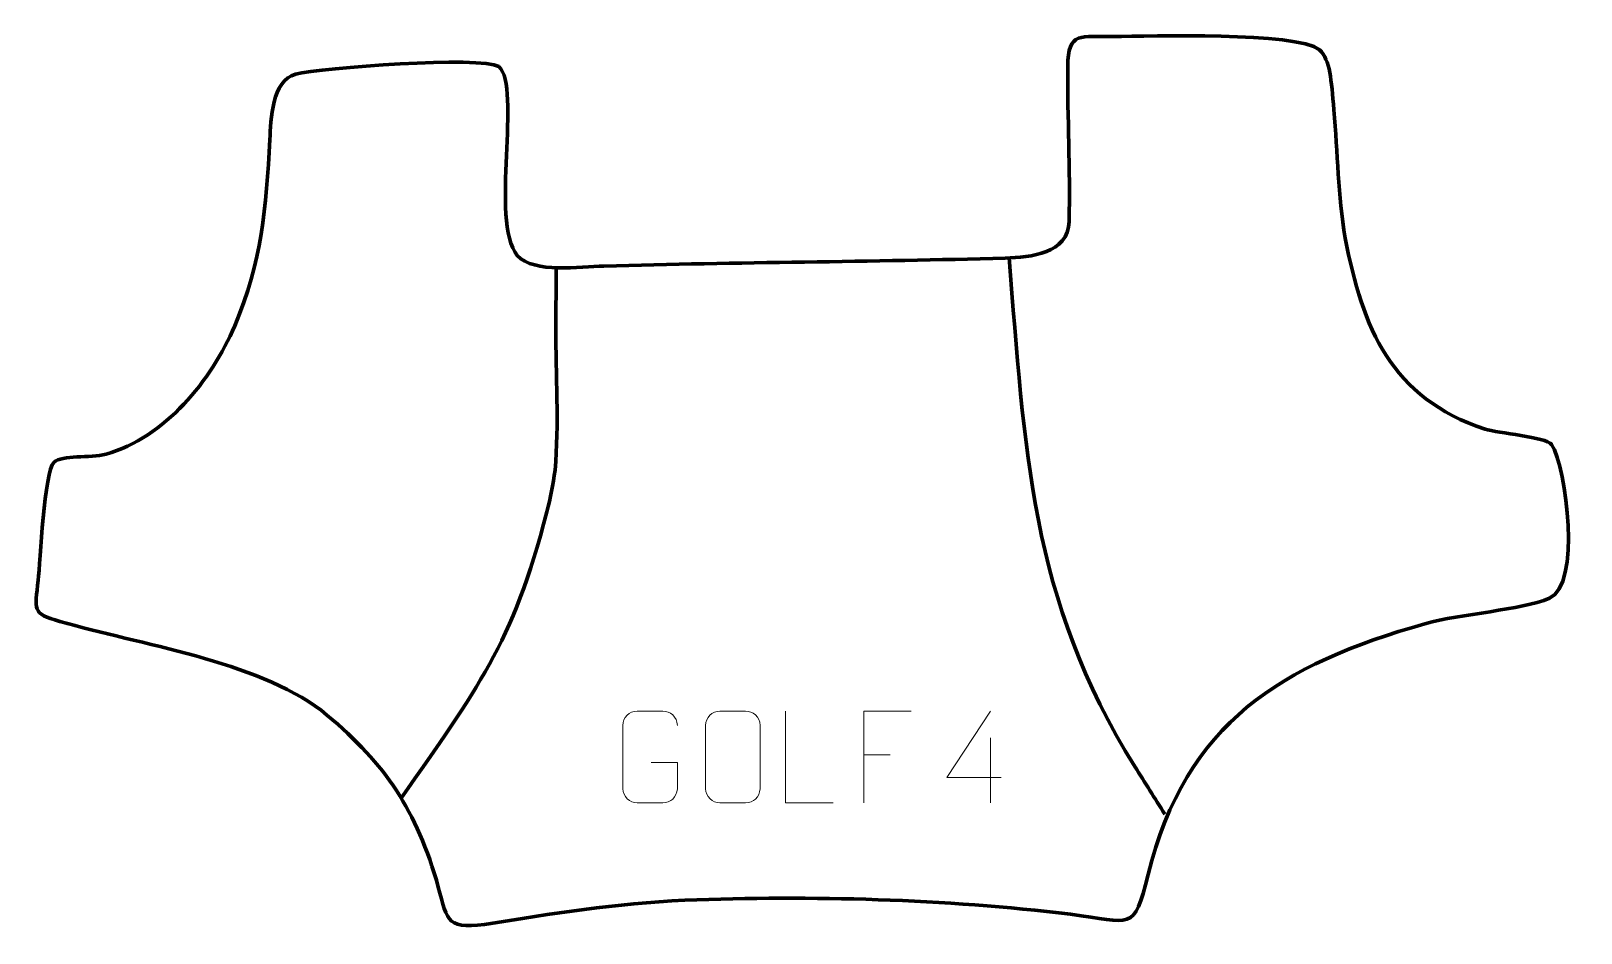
# Model space of a CAD drawing. Header units: millimetres. Extents: x -477 to -55, y 435 to 681.
import ezdxf

# ---------------------------------------------------------------- set-up
doc = ezdxf.new("R2010")
doc.units = ezdxf.units.MM
doc.header["$MEASUREMENT"] = 0
doc.layers.add('layer 1', color=7, linetype='Continuous')
doc.layers.add('layer 2', color=7, linetype='Continuous')

msp = doc.modelspace()

# ---------------------------------------------------------------- linework, layer by layer
at = {"layer": 'layer 1', "color": 142, "lineweight": 158}
for points, knots in [([(-376.4952, 472.0002), (-356.0288, 501.643), (-346.1698, 513.732), (-336.8529, 550.0321), (-336.8529, 550.0321), (-335.8627, 553.8901), (-335.1646, 557.4118), (-334.62, 561.3574), (-334.62, 561.3574), (-333.4996, 573.781), (-334.4278, 587.5034), (-334.4051, 600.0892), (-334.4051, 600.0892), (-334.3783, 604.5632), (-334.3503, 609.0372), (-334.321, 613.5112), (-334.321, 613.5112), (-334.321, 613.5112), (-334.3011, 616.4932), (-334.3011, 616.4932)], [0, 0, 0, 0, 0.16666667, 0.16666667, 0.16666667, 0.16666667, 0.33333333, 0.33333333, 0.33333333, 0.33333333, 0.5, 0.5, 0.5, 0.5, 0.66666667, 0.66666667, 0.66666667, 0.66666667, 1, 1, 1, 1]), ([(-210.9587, 619.2039), (-206.562, 567.4715), (-205.3891, 526.4919), (-176.6613, 480.6449), (-176.6613, 480.6449), (-173.9386, 476.2996), (-171.2254, 472.0263), (-168.5501, 467.6523)], [0, 0, 0, 0, 0.33333333, 0.33333333, 0.33333333, 0.33333333, 1, 1, 1, 1])]:
    msp.add_open_spline(points, degree=3, knots=knots, dxfattribs=at)
at = {"layer": 'layer 1', "color": 250, "lineweight": 9}
for points, knots in [([(-308.4727, 481.7545), (-308.4727, 481.7545), (-301.3046, 481.7545), (-301.3046, 481.7545), (-301.3046, 481.7545), (-301.3046, 481.7545), (-301.3046, 474.5864), (-301.3046, 474.5864), (-301.3046, 474.5864), (-301.4443, 472.263), (-303.1215, 470.7834), (-305.2693, 470.7726), (-305.2693, 470.7726), (-307.6011, 470.773), (-309.9331, 470.773), (-312.2646, 470.7726), (-312.2646, 470.7726), (-314.1895, 470.6672), (-316.1617, 472.5517), (-316.1505, 474.569), (-316.1505, 474.569), (-316.1501, 480.3391), (-316.1501, 486.1088), (-316.1505, 491.8781), (-316.1505, 491.8781), (-316.1463, 494.0162), (-314.3995, 495.7354), (-312.2472, 495.722), (-312.2472, 495.722), (-309.9215, 495.722), (-307.5954, 495.722), (-305.2693, 495.722), (-305.2693, 495.722), (-303.3226, 495.7574), (-301.3312, 494.2659), (-301.3046, 491.8282)], [0, 0, 0, 0, 0.1, 0.1, 0.1, 0.1, 0.2, 0.2, 0.2, 0.2, 0.3, 0.3, 0.3, 0.3, 0.4, 0.4, 0.4, 0.4, 0.5, 0.5, 0.5, 0.5, 0.6, 0.6, 0.6, 0.6, 0.7, 0.7, 0.7, 0.7, 0.8, 0.8, 0.8, 0.8, 1, 1, 1, 1]), ([(-289.7027, 495.7214), (-287.377, 495.7214), (-285.0509, 495.7214), (-282.7248, 495.7214), (-282.7248, 495.7214), (-280.7782, 495.757), (-278.7868, 494.2654), (-278.7601, 491.8278), (-278.7601, 491.8278), (-278.7605, 486.0809), (-278.7605, 480.3336), (-278.7601, 474.5859), (-278.7601, 474.5859), (-278.8999, 472.2625), (-280.5771, 470.7829), (-282.7248, 470.7721), (-282.7248, 470.7721), (-285.0567, 470.7725), (-287.3886, 470.7725), (-289.7201, 470.7721), (-289.7201, 470.7721), (-291.6451, 470.6667), (-293.6172, 472.5512), (-293.606, 474.5685), (-293.606, 474.5685), (-293.6057, 480.3386), (-293.6057, 486.1083), (-293.606, 491.8776), (-293.606, 491.8776), (-293.6018, 494.0157), (-291.8551, 495.7349), (-289.7027, 495.7214)], [0, 0, 0, 0, 0.11111111, 0.11111111, 0.11111111, 0.11111111, 0.22222222, 0.22222222, 0.22222222, 0.22222222, 0.33333333, 0.33333333, 0.33333333, 0.33333333, 0.44444444, 0.44444444, 0.44444444, 0.44444444, 0.55555556, 0.55555556, 0.55555556, 0.55555556, 0.66666667, 0.66666667, 0.66666667, 0.66666667, 0.77777778, 0.77777778, 0.77777778, 0.77777778, 1, 1, 1, 1]), ([(-258.8545, 470.7683), (-258.8545, 470.7683), (-271.8036, 470.7683), (-271.8036, 470.7683), (-271.8036, 470.7683), (-271.8036, 470.7683), (-271.8036, 495.7219), (-271.8036, 495.7219)], [0, 0, 0, 0, 0.33333333, 0.33333333, 0.33333333, 0.33333333, 1, 1, 1, 1]), ([(-237.6177, 495.7294), (-237.6177, 495.7294), (-250.4917, 495.7294), (-250.4917, 495.7294), (-250.4917, 495.7294), (-250.4917, 495.7294), (-250.4917, 470.7758), (-250.4917, 470.7758)], [0, 0, 0, 0, 0.33333333, 0.33333333, 0.33333333, 0.33333333, 1, 1, 1, 1]), ([(-213.0809, 477.6692), (-213.0809, 477.6692), (-227.9026, 477.6692), (-227.9026, 477.6692), (-227.9026, 477.6692), (-227.9026, 477.6692), (-216.025, 495.7397), (-216.025, 495.7397)], [0, 0, 0, 0, 0.33333333, 0.33333333, 0.33333333, 0.33333333, 1, 1, 1, 1])]:
    msp.add_open_spline(points, degree=3, knots=knots, dxfattribs=at)
for points in [[(-216.025, 488.4303), (-216.025, 488.4303), (-216.025, 470.7656), (-216.025, 470.7656)], [(-250.4917, 483.8497), (-250.4917, 483.8497), (-243.3236, 483.8497), (-243.3236, 483.8497)]]:
    msp.add_open_spline(points, degree=3, dxfattribs=at)
at = {"layer": 'layer 2', "color": 242, "lineweight": 158}
msp.add_open_spline([(-211.9673, 619.1679), (-205.0551, 619.3802), (-194.8635, 620.3175), (-194.5841, 629.1383), (-194.5841, 629.1383), (-194.2522, 643.433), (-195.0563, 657.269), (-194.9649, 671.3365), (-194.9649, 671.3365), (-194.9021, 680.9959), (-191.3273, 679.4101), (-182.5092, 679.4876), (-182.5092, 679.4876), (-172.6294, 679.5744), (-132.8206, 680.8684), (-126.354, 675.8702), (-126.354, 675.8702), (-123.4123, 672.9777), (-123.2122, 667.8257), (-122.4648, 659.5044), (-122.4648, 659.5044), (-121.4113, 647.7767), (-121.3182, 636.274), (-119.3854, 624.6079), (-119.3854, 624.6079), (-114.6184, 599.9515), (-106.9405, 581.126), (-81.2733, 572.5078), (-81.2733, 572.5078), (-77.9127, 571.5761), (-64.6529, 570.3442), (-63.1633, 568.3986), (-63.1633, 568.3986), (-58.9745, 561.7968), (-55.1471, 530.0129), (-63.7185, 526.4937), (-63.7185, 526.4937), (-71.7379, 523.2012), (-87.583, 522.3515), (-97.6775, 519.529), (-97.6775, 519.529), (-136.6095, 508.4948), (-162.874, 492.6813), (-173.0379, 451.2258), (-173.0379, 451.2258), (-176.9384, 435.3166), (-177.5574, 438.3726), (-194.202, 440.4075), (-194.202, 440.4075), (-228.5143, 444.6024), (-264.6877, 445.5457), (-299.226, 444.231), (-299.226, 444.231), (-318.2579, 443.3233), (-335.1428, 440.6189), (-353.8452, 437.6708), (-353.8452, 437.6708), (-364.886, 436.1901), (-363.9172, 439.2229), (-366.9376, 449.7273), (-366.9376, 449.7273), (-373.2191, 470.3681), (-381.6228, 482.2875), (-398.3146, 495.9667), (-398.3146, 495.9667), (-416.1051, 509.3403), (-447.9645, 513.9934), (-469.5184, 520.1758), (-469.5184, 520.1758), (-477.3701, 522.428), (-476.2772, 523.2404), (-475.4031, 531.3845), (-475.4031, 531.3845), (-474.8875, 536.4018), (-473.7374, 561.0372), (-471.0965, 563.5376), (-471.0965, 563.5376), (-468.9176, 565.6005), (-461.3279, 564.5434), (-456.9333, 565.7641), (-456.9333, 565.7641), (-440.8749, 570.2245), (-428.2074, 585.876), (-421.8639, 600.6756), (-421.8639, 600.6756), (-414.5218, 618.2683), (-413.2952, 632.7603), (-412.3117, 651.4483), (-412.3117, 651.4483), (-412.0302, 656.7981), (-411.761, 667.5709), (-405.2856, 669.2228), (-405.2856, 669.2228), (-398.4681, 670.9621), (-354.6931, 674.2342), (-349.9369, 671.3278), (-349.9369, 671.3278), (-343.569, 665.5972), (-352.462, 629.4618), (-344.9099, 619.8246), (-344.9099, 619.8246), (-340.2151, 614.8908), (-327.9079, 616.7837), (-321.328, 616.9768), (-321.328, 616.9768), (-284.9108, 618.0454), (-248.4262, 618.0635), (-211.9673, 619.1679)], degree=3, knots=[0, 0, 0, 0, 0.03571429, 0.03571429, 0.03571429, 0.03571429, 0.07142857, 0.07142857, 0.07142857, 0.07142857, 0.10714286, 0.10714286, 0.10714286, 0.10714286, 0.14285714, 0.14285714, 0.14285714, 0.14285714, 0.17857143, 0.17857143, 0.17857143, 0.17857143, 0.21428571, 0.21428571, 0.21428571, 0.21428571, 0.25, 0.25, 0.25, 0.25, 0.28571429, 0.28571429, 0.28571429, 0.28571429, 0.32142857, 0.32142857, 0.32142857, 0.32142857, 0.35714286, 0.35714286, 0.35714286, 0.35714286, 0.39285714, 0.39285714, 0.39285714, 0.39285714, 0.42857143, 0.42857143, 0.42857143, 0.42857143, 0.46428571, 0.46428571, 0.46428571, 0.46428571, 0.5, 0.5, 0.5, 0.5, 0.53571429, 0.53571429, 0.53571429, 0.53571429, 0.57142857, 0.57142857, 0.57142857, 0.57142857, 0.60714286, 0.60714286, 0.60714286, 0.60714286, 0.64285714, 0.64285714, 0.64285714, 0.64285714, 0.67857143, 0.67857143, 0.67857143, 0.67857143, 0.71428571, 0.71428571, 0.71428571, 0.71428571, 0.75, 0.75, 0.75, 0.75, 0.78571429, 0.78571429, 0.78571429, 0.78571429, 0.82142857, 0.82142857, 0.82142857, 0.82142857, 0.85714286, 0.85714286, 0.85714286, 0.85714286, 0.89285714, 0.89285714, 0.89285714, 0.89285714, 0.92857143, 0.92857143, 0.92857143, 0.92857143, 1, 1, 1, 1], dxfattribs=at)

doc.saveas('drawing.dxf')
